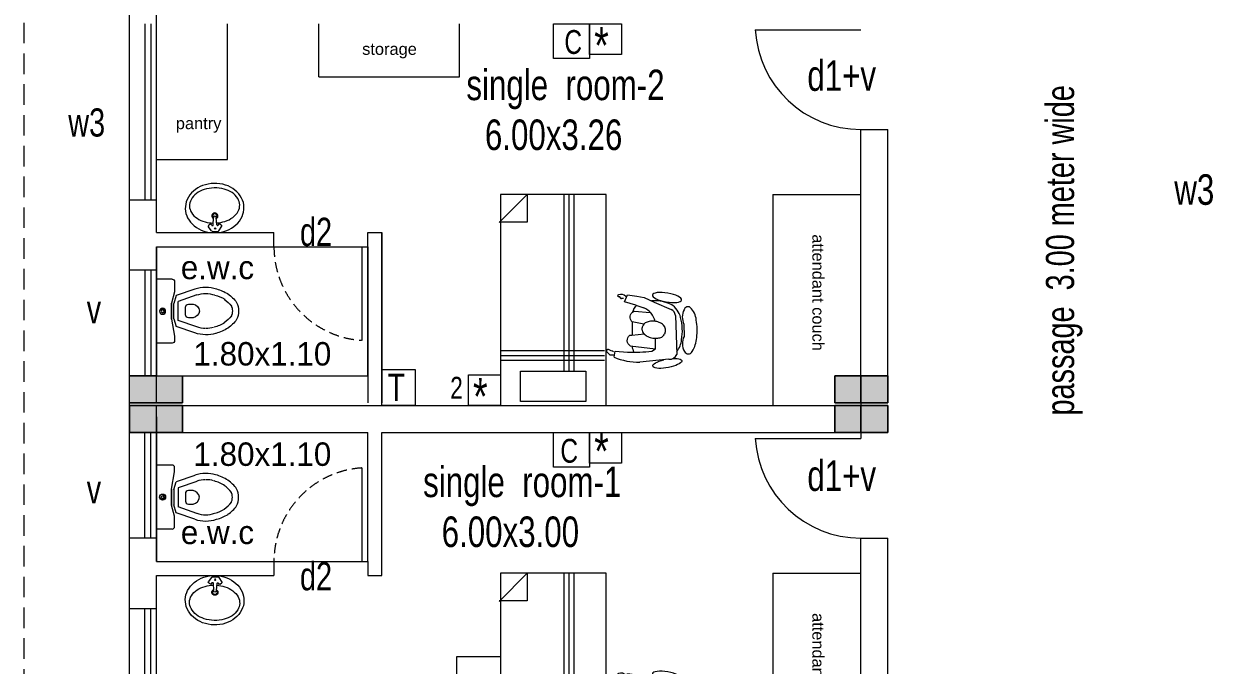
# Model space of a CAD drawing. Header units: metres. Extents: x 191982 to 427160, y -8904 to 80370.
# Drawn here: x 316810 to 327018, y 20274 to 25742 of the extents above; entities that cross this region are included whole.
import ezdxf

# ---------------------------------------------------------------- set-up
doc = ezdxf.new("R2010")
doc.units = ezdxf.units.M
doc.header["$LTSCALE"] = 700
doc.header["$MEASUREMENT"] = 0
doc.linetypes.add('DASHED2', pattern=[0.375, 0.25, -0.125])
doc.linetypes.add('HIDDEN2', pattern=[0.1875, 0.125, -0.0625])
doc.layers.get('0').update_dxf_attribs({"lineweight": 9})
for name, color, linetype, lineweight in [('COLUMN', 7, 'Continuous', 9), ('FURNITURE', 7, 'Continuous', 9), ('NEW PLANS', 7, 'Continuous', 9), ('PLAN', 7, 'Continuous', 9), ('TEXT', 7, 'Continuous', 9)]:
    doc.layers.add(name, color=color, linetype=linetype, lineweight=lineweight)
doc.styles.add('RVR', font='MOD20.TTF')
doc.styles.get("Standard").update_dxf_attribs({"font": 'swisscl.ttf'})

# ---------------------------------------------------------------- blocks, each defined once
blk = doc.blocks.new('EWC')
at = {"layer": 'COLUMN'}
blk.add_line((-0.273, 0), (0.273, 0), dxfattribs=at)
at = {"layer": 'PLAN'}
for p, q in [((-0.273, -0.132), (-0.273, 0)), ((0.273, -0.132), (0.273, 0)), ((-0.251, -0.153), (-0.164, -0.153)), ((-0.189, -0.325), (-0.134, -0.167)), ((-0.164, -0.153), (-0.068, -0.126)), ((-0.139, -0.343), (-0.083, -0.184)), ((-0.134, -0.167), (-0.065, -0.147)), ((0.079, -0.184), (-0.083, -0.184)), ((-0.068, -0.126), (0.068, -0.126)), ((0.068, -0.126), (-0.068, -0.126)), ((0.065, -0.147), (-0.065, -0.147)), ((0.065, -0.147), (0.129, -0.166)), ((0.068, -0.126), (0.214, -0.153)), ((0.134, -0.343), (0.079, -0.184)), ((0.185, -0.325), (0.129, -0.166)), ((0.214, -0.153), (0.251, -0.153)), ((-0.06, -0.272), (-0.06, -0.311)), ((0.03, -0.245), (-0.034, -0.245)), ((0.056, -0.311), (0.056, -0.272))]:
    blk.add_line(p, q, dxfattribs=at)
for radius in [0.026, 0.0118]:
    blk.add_circle((0, -0.051), radius, dxfattribs=at)
for centre, radius, start, end in [((-0.014, -0.049), 0.0036, 90.2071, 251.7929), ((-0.013, -0.057), 0.0036, 126.2071, 287.7929), ((0, -0.051), 0.0153, 184.4559, 193.5441), ((0, -0.051), 0.0153, 220.4559, 229.5441), ((-0.006, -0.064), 0.0036, 162.2071, 323.7929), ((0, -0.051), 0.0153, 256.4559, 265.5441), ((0.002, -0.065), 0.0036, 198.2071, 359.7929), ((0, -0.051), 0.0153, 292.4559, 301.5441), ((0.01, -0.061), 0.0036, 234.2071, 35.7929), ((0, -0.051), 0.0153, 328.4559, 337.5441), ((0.014, -0.053), 0.0036, 270.2071, 71.7929), ((-0.251, -0.132), 0.0216, 180, 270), ((0.251, -0.132), 0.0216, 270, 360), ((-0.034, -0.272), 0.0263, 90, 180), ((0.03, -0.272), 0.0263, 360, 90), ((0.083, -0.418), 0.288, 161.1646, 180), ((0.083, -0.418), 0.234, 161.1646, 180), ((0.005, -0.298), 0.067, 190.924, 265.0214), ((-0.011, -0.298), 0.0682, 279.0784, 348.785), ((0, -0.365), 0.000539, 260.7056, 283.4198), ((-0.087, -0.418), 0.234, 360, 18.8354), ((-0.087, -0.418), 0.288, 360, 18.8354), ((0.083, -0.418), 0.288, 180, 198.8354), ((0.083, -0.418), 0.234, 180, 198.8354), ((0.16, -0.418), 0.308, 194.9626, 211.7838), ((-0.181, -0.403), 0.33, 327.6462, 344.7553), ((-0.019, -0.432), 0.166, 341.1646, 3.7754), ((-0.181, -0.403), 0.384, 327.6462, 344.7553), ((-0.019, -0.432), 0.22, 341.1646, 3.7754), ((0.16, -0.418), 0.362, 194.9626, 211.7838), ((0.107, -0.432), 0.309, 214.6359, 233.9389), ((0.107, -0.432), 0.255, 214.6359, 233.9389), ((-0.111, -0.432), 0.255, 306.0611, 325.3641), ((-0.111, -0.432), 0.309, 306.0611, 325.3641), ((-0.002, -0.537), 0.162, 243.2988, 270), ((-0.002, -0.537), 0.109, 243.2988, 270), ((-0.002, -0.537), 0.109, 270, 296.7012), ((-0.002, -0.537), 0.162, 270, 296.7012)]:
    blk.add_arc(centre, radius, start, end, dxfattribs=at)
blk = doc.blocks.new('BASIN')
at = {"layer": 'PLAN'}
for p, q in [((-0.066, 0.016), (-0.128, 0.012)), ((-0.073, 0.04), (-0.062, 0.056)), ((-0.063, 0.027), (-0.072, 0.033)), ((-0.016, 0.031), (-0.055, 0.058)), ((-0.01, -0.019), (-0.01, 0.019)), ((-0.066, -0.016), (-0.128, -0.012)), ((-0.073, -0.04), (-0.062, -0.056)), ((-0.063, -0.027), (-0.072, -0.033)), ((-0.016, -0.031), (-0.055, -0.058))]:
    blk.add_line(p, q, dxfattribs=at)
blk.add_lwpolyline([(-0.21, -0.25, 0.114941), (-0.132, -0.232, 0.103853), (-0.062, -0.177, 0.091249), (-0.016, -0.098, 0.083978), (0, 0, 0.083978), (-0.016, 0.098, 0.091249), (-0.062, 0.177, 0.103853), (-0.132, 0.232, 0.114941), (-0.21, 0.25, 0.114941), (-0.289, 0.232, 0.103853), (-0.359, 0.177, 0.091249), (-0.404, 0.098, 0.083978), (-0.42, 0, 0.083978), (-0.404, -0.098, 0.091249), (-0.359, -0.177, 0.103853), (-0.289, -0.232, 0.114941)], format="xyb", close=True, dxfattribs=at)
for points in [[(-0.082, 0.015, 0.058321), (-0.094, 0.085, 0.08231), (-0.126, 0.152, 0.106842), (-0.177, 0.199, 0.134388), (-0.232, 0.214, 0.134388), (-0.286, 0.199, 0.106842), (-0.338, 0.152, 0.08231), (-0.37, 0.085, 0.070665), (-0.382, 0)], [(-0.382, 0, 0.070665), (-0.37, -0.085, 0.08231), (-0.338, -0.152, 0.106842), (-0.286, -0.199, 0.134388), (-0.232, -0.214, 0.134388), (-0.177, -0.199, 0.106842), (-0.126, -0.152, 0.08231), (-0.094, -0.085, 0.058296), (-0.082, -0.015)]]:
    blk.add_lwpolyline(points, format="xyb", dxfattribs=at)
for radius in [0.00569, 0.00369]:
    blk.add_circle((-0.035, 0), radius, dxfattribs=at)
for centre, radius, start, end in [((-0.142, 0), 0.0257, 30.8964, 331.2082), ((-0.142, 0), 0.0188, 42.6613, 320.6475), ((-0.128, 0), 0.0123, 89.7573, 270.2427), ((-0.069, 0.037), 0.005, 145.9627, 235.9627), ((-0.066, 0.022), 0.0059, 268.9223, 55.3976), ((-0.058, 0.053), 0.005, 55.9627, 145.9627), ((-0.025, 0.02), 0.0144, 358.4, 54.5147), ((-0.069, -0.037), 0.005, 123.9181, 214.0373), ((-0.066, -0.022), 0.0059, 304.6024, 91.0777), ((-0.058, -0.053), 0.005, 214.0373, 304.0009), ((-0.025, -0.02), 0.0144, 305.4853, 1.6)]:
    blk.add_arc(centre, radius, start, end, dxfattribs=at)
blk = doc.blocks.new('A$C68D14229')
for p, q in [((0.53, 0.15), (0.53, 72.15)), ((0.53, 72.15), (36.53, 72.15)), ((36.53, 72.15), (36.53, 0.15)), ((22.29, 60.4), (22.29, 0.15)), ((23.96, 60.4), (23.96, 0.15)), ((25.62, 60.4), (25.62, 0.15)), ((0.53, 56.71), (36, 56.69)), ((0.53, 55.02), (36, 55.02)), ((0.53, 53.36), (36, 53.36)), ((0.11, 9.73), (9.63, 0.15)), ((9.63, 9.58), (0.11, 9.58)), ((9.63, 0), (9.63, 9.58)), ((36.53, 0.15), (0.53, 0.15))]:
    blk.add_line(p, q)
blk.add_lwpolyline([(29.63, 70.7), (7.38, 70.7), (7.38, 60.4), (29.63, 60.4)], close=True)
blk = doc.blocks.new('CHAIR HUMAN')
at = {"layer": 'FURNITURE', "color": 8}
for p, q in [((-28.18, 22.59), (-29.99, 21.39)), ((-26.87, 22.25), (-28.18, 22.59)), ((-26.45, 23.08), (-26.56, 20.53)), ((-26.56, 20.53), (-21.37, 19.91)), ((-3.93, 19.47), (-15.58, 23.06)), ((-20.78, 17.15), (-10.32, 16.32)), ((-11.62, 17.49), (-10.32, 16.32)), ((-10.32, 16.32), (-11.13, 11.96)), ((-4.91, 0.99), (-1.09, 16.82)), ((-20.96, 12.75), (-21.91, 12.95)), ((-16.02, 11.22), (-20.96, 12.75)), ((-17.08, 7.25), (-22.07, 7.18)), ((-17.24, 9.83), (-17.46, 8.82)), ((-8.57, 6.25), (-7.89, 7.38)), ((-21.86, 0.1), (-26.79, -0.42)), ((-21.97, 2.68), (-15.4, 1.86)), ((-28.18, -1.64), (-27.4, -1.72)), ((-26.79, -0.42), (-26.2, -3.51)), ((-26.2, -3.51), (-26.2, -3.51)), ((-26.2, -3.51), (-26.2, -3.51)), ((-22.22, -3.67), (-19.05, -3.7)), ((-19.05, -3.7), (-14.6, -2.65)), ((-14.6, -2.65), (-7.15, -1.1))]:
    blk.add_line(p, q, dxfattribs=at)
at = {"layer": 'FURNITURE', "color": 253}
for p, q in [((-7.89, 7.38), (-7.74, 8.53)), ((-7.74, 8.53), (-7.84, 9.63))]:
    blk.add_line(p, q, dxfattribs=at)
at = {"layer": 'FURNITURE'}
blk.add_line((-22.25, 2.83), (-21.97, 2.68), dxfattribs=at)
for points in [[(-20.01, 17.09, -0.12585), (-18.76, 19.46, -0.12585)], [(-1.39, 15.6, -0.1466), (-0.38, 10.46, -0.10836), (-2.58, 1.41, -0.19652), (-7.57, -3.09, -0.140333), (-15.07, -3.08, -0.015809), (-15.85, -2.91, -0.015809)], [(-21.47, 0.14, -0.171126), (-22.7, 3.27)]]:
    blk.add_lwpolyline(points, format="xyb", dxfattribs=at)
blk.add_lwpolyline([(-0.68, 3.9), (0.35, 8.92, -0.246024), (1.78, 15, -0.627364), (4.93, 14.41, -0.121702), (5.63, 8.35, -0.072521), (3.99, 1.22, -0.181268), (0.53, -3.48, -0.504268), (-1.83, -2.01, -0.233344), (-0.68, 3.9, -0.38021)], format="xyb", close=True, dxfattribs=at)
blk.add_lwpolyline([(-22.03, 7.18), (-20.9, 12.74)], dxfattribs=at)
at = {"layer": 'FURNITURE', "color": 8}
for centre, start, end in [((-19.84, 14.64), 110.5954, 219.206), ((-20.6, 4.94), 123.3791, 231.9897)]:
    blk.add_arc(centre, 2.68, start, end, dxfattribs=at)
at = {"layer": 'FURNITURE', "color": 8, "extrusion": (0, 0, -1)}
for centre, major_axis, ratio, start_param, end_param in [((-29.52, 21.04), (0, -0.588), 1, -0.181994, 2.206091), ((-37.86, 66.35), (46.66, 0), 1, 1.337822, 1.388802), ((-21.07, 0.76), (24.86, -0.06), 0.919648, 4.491971, 4.932807), ((-27.59, -25.99), (47.8, -11.87), 0.939866, 4.610213, 4.814565), ((-4.47, 16.04), (3.47, 0), 1, 4.867739, 6.055789), ((-14.85, 8.96), (2.54, 0), 1, 3.491617, 4.236706), ((-13.09, 6.41), (0, -5.63), 1, 2.594814, 2.913029), ((-12.59, 4.24), (0, -7.86), 1, 2.913029, 3.182008), ((-12.59, 4.24), (7.86, 0), 1, 4.752804, 5.021783), ((-11.96, 6.18), (0, -5.82), 1, 3.450037, 3.73676), ((-10.5, 8.91), (0, -2.76), 1, 3.85574, 4.450397), ((-20.3, 8.59), (8.35, 0), 1, 0.429031, 1.337682), ((-14.56, 8.79), (0, -2.9), 1, 1.166218, 1.580842), ((-15.1, 8.15), (2.18, 0), 1, 2.108812, 2.908893), ((-12.91, 10.84), (0, -5.63), 1, 0.309394, 0.627609), ((-12.23, 12.96), (0, -7.86), 1, 0.040415, 0.309394), ((-12.23, 12.96), (0, -7.86), 1, -0.228563, 0.040415), ((-11.21, 9.18), (3.94, 0), 1, 0.836911, 1.376484), ((6.06, -246.49), (0, -248.16), 1, 3.028829, 3.042968), ((-7.75, 1.79), (2.95, 0), 1, 0.274705, 1.364745), ((-29.74, -2.48), (0.428, 0), 1, 3.842995, 5.296205), ((-28.34, -0.27), (2.87, 0), 1, 0.966213, 2.087194), ((-29.43, -1.43), (0, -0.689), 1, -1.1852, 0.10245), ((-28.47, -1.82), (0, -0.345), 1, 1.956393, 4.171446), ((-34.81, -265.82), (0, -262.45), 1, 3.174422, 3.189594)]:
    blk.add_ellipse(centre, major_axis=major_axis, ratio=ratio, start_param=start_param, end_param=end_param, dxfattribs=at)
at = {"layer": 'FURNITURE'}
blk.add_ellipse((-4.28, 21.29, -17.21), major_axis=(-5.69, 2.31), ratio=0.286876, start_param=2.025834, end_param=7.681694, dxfattribs=at)
at = {"layer": 'FURNITURE', "color": 253, "extrusion": (0, 0, -1)}
blk.add_ellipse((-29.46, -2.23), major_axis=(0.602, 0), ratio=1, start_param=2.087194, end_param=3.199031, dxfattribs=at)
at = {"layer": 'FURNITURE'}
blk.add_ellipse((-9.79, -5.6, -17.21), major_axis=(-6.15, 0.17), ratio=0.3, dxfattribs=at)

msp = doc.modelspace()

# ---------------------------------------------------------------- hatches: boundary and pattern name
at = {"layer": 'NEW PLANS'}
for points in [[(317709.904, 22741.692), (317709.904, 22511.692), (317939.904, 22511.692), (317939.904, 22741.692)], [(317709.904, 22741.692), (317709.904, 22511.692), (317939.904, 22511.692), (317939.904, 22741.692)], [(317709.904, 22741.692), (317709.904, 22511.692), (317939.904, 22511.692), (317939.904, 22741.692)], [(317709.904, 22741.692), (317709.904, 22511.692), (317939.904, 22511.692), (317939.904, 22741.692)], [(317939.904, 22741.692), (317939.904, 22511.692), (318159.904, 22511.692), (318159.904, 22741.692)], [(317939.904, 22741.692), (317939.904, 22511.692), (318159.904, 22511.692), (318159.904, 22741.692)], [(317939.904, 22741.692), (317939.904, 22511.692), (318159.904, 22511.692), (318159.904, 22741.692)], [(317939.904, 22741.692), (317939.904, 22511.692), (318159.904, 22511.692), (318159.904, 22741.692)], [(323719.904, 22741.692), (323719.904, 22511.692), (323939.904, 22511.692), (323939.904, 22741.692)], [(323949.904, 22741.692), (323949.904, 22511.692), (323719.904, 22511.692), (323719.904, 22741.692)], [(323949.904, 22741.692), (323949.904, 22511.692), (323719.904, 22511.692), (323719.904, 22741.692)], [(323719.904, 22741.692), (323719.904, 22511.692), (323939.904, 22511.692), (323939.904, 22741.692)], [(323719.904, 22741.692), (323719.904, 22511.692), (323939.904, 22511.692), (323939.904, 22741.692)], [(323949.904, 22741.692), (323949.904, 22511.692), (323719.904, 22511.692), (323719.904, 22741.692)], [(323949.904, 22741.692), (323949.904, 22511.692), (323719.904, 22511.692), (323719.904, 22741.692)], [(323719.904, 22741.692), (323719.904, 22511.692), (323939.904, 22511.692), (323939.904, 22741.692)], [(323939.904, 22741.692), (323939.904, 22511.692), (324169.904, 22511.692), (324169.904, 22741.692)], [(323939.904, 22741.692), (323939.904, 22511.692), (324169.904, 22511.692), (324169.904, 22741.692)], [(323939.904, 22741.692), (323939.904, 22511.692), (324169.904, 22511.692), (324169.904, 22741.692)], [(323939.904, 22741.692), (323939.904, 22511.692), (324169.904, 22511.692), (324169.904, 22741.692)], [(323949.904, 22741.692), (324169.904, 22741.692), (324169.904, 22511.692), (323949.904, 22511.692)], [(323949.904, 22741.692), (324169.904, 22741.692), (324169.904, 22511.692), (323949.904, 22511.692)], [(323949.904, 22741.692), (324169.904, 22741.692), (324169.904, 22511.692), (323949.904, 22511.692)], [(323949.904, 22741.692), (324169.904, 22741.692), (324169.904, 22511.692), (323949.904, 22511.692)], [(317709.904, 22486.692), (317709.904, 22256.692), (317939.904, 22256.692), (317939.904, 22486.692)], [(317709.904, 22486.692), (317709.904, 22256.692), (317939.904, 22256.692), (317939.904, 22486.692)], [(317709.904, 22486.692), (317709.904, 22256.692), (317939.904, 22256.692), (317939.904, 22486.692)], [(317939.904, 22256.692), (317939.904, 22486.692), (317709.904, 22486.692), (317709.904, 22256.692)], [(317709.904, 22486.692), (317709.904, 22256.692), (317939.904, 22256.692), (317939.904, 22486.692)], [(317939.904, 22256.692), (317939.904, 22486.692), (317709.904, 22486.692), (317709.904, 22256.692)], [(317709.904, 22486.692), (317709.904, 22256.692), (317939.904, 22256.692), (317939.904, 22486.692)], [(317709.904, 22486.692), (317709.904, 22256.692), (317939.904, 22256.692), (317939.904, 22486.692)], [(317709.904, 22486.692), (317709.904, 22256.692), (317939.904, 22256.692), (317939.904, 22486.692)], [(317939.904, 22486.692), (317939.904, 22256.692), (318159.904, 22256.692), (318159.904, 22486.692)], [(317939.904, 22486.692), (317939.904, 22256.692), (318159.904, 22256.692), (318159.904, 22486.692)], [(317939.904, 22486.692), (317939.904, 22256.692), (318159.904, 22256.692), (318159.904, 22486.692)], [(317939.904, 22486.692), (318159.904, 22486.692), (318159.904, 22256.692), (317939.904, 22256.692)], [(317939.904, 22486.692), (317939.904, 22256.692), (318159.904, 22256.692), (318159.904, 22486.692)], [(317939.904, 22486.692), (318159.904, 22486.692), (318159.904, 22256.692), (317939.904, 22256.692)], [(317939.904, 22486.692), (317939.904, 22256.692), (318159.904, 22256.692), (318159.904, 22486.692)], [(317939.904, 22486.692), (317939.904, 22256.692), (318159.904, 22256.692), (318159.904, 22486.692)], [(317939.904, 22486.692), (317939.904, 22256.692), (318159.904, 22256.692), (318159.904, 22486.692)], [(323719.904, 22486.692), (323719.904, 22256.692), (323939.904, 22256.692), (323939.904, 22486.692)], [(323949.904, 22486.692), (323949.904, 22256.692), (323719.904, 22256.692), (323719.904, 22486.692)], [(323949.904, 22486.692), (323949.904, 22256.692), (323719.904, 22256.692), (323719.904, 22486.692)], [(323719.904, 22486.692), (323719.904, 22256.692), (323939.904, 22256.692), (323939.904, 22486.692)], [(323939.904, 22486.692), (323939.904, 22256.692), (324169.904, 22256.692), (324169.904, 22486.692)], [(323939.904, 22486.692), (323939.904, 22256.692), (324169.904, 22256.692), (324169.904, 22486.692)], [(323949.904, 22486.692), (324169.904, 22486.692), (324169.904, 22256.692), (323949.904, 22256.692)], [(323949.904, 22486.692), (324169.904, 22486.692), (324169.904, 22256.692), (323949.904, 22256.692)]]:
    msp.add_hatch(color=256, dxfattribs=at).paths.add_polyline_path(points)

# ---------------------------------------------------------------- linework, layer by layer
for points in [[(321322.67, 25741.692), (321629.578, 25741.692), (321629.578, 25447.232), (321322.67, 25447.232)], [(321629.578, 25741.692), (321902.385, 25741.692), (321902.385, 25479.95), (321629.578, 25479.95)], [(319859.904, 22793.701), (320142.443, 22793.701), (320142.443, 22486.692), (319859.904, 22486.692)], [(320597.096, 22748.435), (320869.904, 22748.435), (320869.904, 22486.692), (320597.096, 22486.692)], [(321322.67, 22256.692), (321629.578, 22256.692), (321629.578, 21962.232), (321322.67, 21962.232)], [(321629.578, 22256.692), (321902.385, 22256.692), (321902.385, 21994.95), (321629.578, 21994.95)], [(320498.351, 20345.71), (320869.904, 20345.71), (320869.904, 19953.457), (320498.351, 19953.457)]]:
    msp.add_lwpolyline(points, close=True)
at = {"layer": 'FURNITURE'}
for p, q in [((318544.904, 24585.043), (318544.904, 25741.692)), ((319321.888, 25291.692), (319321.888, 25741.692)), ((320521.888, 25291.692), (320521.888, 25741.692)), ((319321.888, 25291.692), (320521.888, 25291.692)), ((317939.904, 24585.043), (318544.904, 24585.043)), ((323189.904, 24286.692), (323939.904, 24286.692)), ((323189.904, 24286.692), (323189.904, 22486.692)), ((323189.904, 21056.692), (323939.904, 21056.692)), ((323189.904, 21056.692), (323189.904, 19256.692))]:
    msp.add_line(p, q, dxfattribs=at)
at = {"layer": 'NEW PLANS'}
for p, q in [((317709.904, 22511.692), (317709.904, 54811.692)), ((317709.904, 22741.692), (317709.904, 54811.692)), ((317939.904, 23961.692), (317939.904, 27751.692)), ((317939.904, 23961.692), (317939.904, 27751.692)), ((317839.904, 25741.692), (317839.904, 24241.692)), ((317889.904, 25741.692), (317889.904, 24241.692)), ((323041.294, 25691.692), (323939.904, 25691.692)), ((323939.904, 22511.692), (323939.904, 24841.692)), ((323939.904, 22511.692), (323939.904, 24841.692)), ((323939.904, 24841.692), (324169.904, 24841.692)), ((324169.904, 22511.692), (324169.904, 24841.692)), ((324169.904, 22511.692), (324169.904, 24841.692)), ((317939.904, 24181.692), (317939.904, 24301.692)), ((317709.904, 24241.692), (317939.904, 24241.692)), ((317709.904, 24241.692), (317939.904, 24241.692)), ((317709.904, 24241.692), (317939.904, 24241.692)), ((317709.904, 24241.692), (317939.904, 24241.692)), ((317939.904, 23961.692), (317939.904, 24181.692)), ((317939.904, 23961.692), (318939.904, 23961.692)), ((317939.904, 23961.692), (318939.904, 23961.692)), ((317939.904, 23961.692), (318939.904, 23961.692)), ((317939.904, 23961.692), (318939.904, 23961.692)), ((317939.904, 23961.692), (318939.904, 23961.692)), ((317939.904, 23961.692), (318939.904, 23961.692)), ((318939.904, 23841.692), (318939.904, 23961.692)), ((318939.904, 23841.692), (318939.904, 23961.692)), ((318939.904, 23841.692), (318939.904, 23961.692)), ((318939.904, 23841.692), (318939.904, 23961.692)), ((319739.904, 23961.692), (319859.904, 23961.692)), ((319739.904, 23961.692), (319859.904, 23961.692)), ((319739.904, 23841.692), (319739.904, 23961.692)), ((319739.904, 23961.692), (319859.904, 23961.692)), ((319739.904, 23961.692), (319859.904, 23961.692)), ((319739.904, 23841.692), (319739.904, 23961.692)), ((319739.904, 23841.692), (319739.904, 23961.692)), ((319739.904, 23841.692), (319739.904, 23961.692)), ((319859.904, 22741.692), (319859.904, 23961.692)), ((319859.904, 23961.692), (319859.904, 22511.692)), ((319859.904, 22741.692), (319859.904, 23961.692)), ((319859.904, 23961.692), (319859.904, 22741.692)), ((317939.904, 22511.692), (317939.904, 23841.692)), ((317939.904, 22741.692), (317939.904, 23841.692)), ((317939.904, 22741.692), (317939.904, 23841.692)), ((317939.904, 22741.692), (317939.904, 23841.692)), ((317939.904, 23841.692), (318939.904, 23841.692)), ((317939.904, 23841.692), (318939.904, 23841.692)), ((317939.904, 23841.692), (318939.904, 23841.692)), ((317939.904, 23841.692), (318939.904, 23841.692)), ((317939.904, 23841.692), (318939.904, 23841.692)), ((317939.904, 23841.692), (317939.904, 22836.961)), ((317939.904, 23841.692), (317939.904, 22741.692)), ((317939.904, 22836.961), (317939.904, 23841.692)), ((317939.904, 23841.692), (318939.904, 23841.692)), ((318939.904, 23841.692), (319689.904, 23841.692)), ((318939.904, 23841.692), (319689.904, 23841.692)), ((319689.904, 23841.692), (319689.904, 23043.256)), ((319689.904, 23841.692), (319739.904, 23841.692)), ((319689.904, 23841.692), (319689.904, 23043.256)), ((319689.904, 23841.692), (319739.904, 23841.692)), ((319739.904, 22741.692), (319739.904, 23841.692)), ((319739.904, 23841.692), (319739.904, 22511.692)), ((319739.904, 22741.692), (319739.904, 23841.692)), ((319739.904, 23841.692), (319739.904, 22741.692)), ((319739.904, 23841.692), (319739.904, 22741.692)), ((319739.904, 23841.692), (319739.904, 22741.692)), ((317939.904, 23641.692), (317709.904, 23641.692)), ((317839.904, 23641.692), (317839.904, 22741.692)), ((317889.904, 23641.692), (317889.904, 22741.692)), ((317709.904, 22741.692), (318159.904, 22741.692)), ((317709.904, 22511.692), (317709.904, 22741.692)), ((317709.904, 22741.692), (318159.904, 22741.692)), ((317709.904, 22741.692), (318159.904, 22741.692)), ((317709.904, 22741.692), (318159.904, 22741.692)), ((317709.904, 22741.692), (318159.904, 22741.692)), ((317709.904, 22741.692), (318159.904, 22741.692)), ((317709.904, 22741.692), (318159.904, 22741.692)), ((317709.904, 22741.692), (318159.904, 22741.692)), ((317709.904, 22741.692), (318159.904, 22741.692)), ((317709.904, 22741.692), (319739.904, 22741.692)), ((317709.904, 22741.692), (319739.904, 22741.692)), ((317709.904, 22741.692), (319739.904, 22741.692)), ((317709.904, 22741.692), (319739.904, 22741.692)), ((317709.904, 22741.692), (319739.904, 22741.692)), ((317709.904, 22741.692), (319739.904, 22741.692)), ((317709.904, 22741.692), (318159.904, 22741.692)), ((317709.904, 22741.692), (318159.904, 22741.692)), ((317709.904, 22741.692), (318159.904, 22741.692)), ((317709.904, 22741.692), (318159.904, 22741.692)), ((317939.904, 22741.692), (317709.904, 22741.692)), ((317709.904, 22741.692), (318159.904, 22741.692)), ((317709.904, 22741.692), (318159.904, 22741.692)), ((317709.904, 22741.692), (318159.904, 22741.692)), ((317709.904, 22741.692), (318159.904, 22741.692)), ((317939.904, 22741.692), (317709.904, 22741.692)), ((317709.904, 22741.692), (318159.904, 22741.692)), ((317709.904, 22741.692), (318159.904, 22741.692)), ((317709.904, 22741.692), (318159.904, 22741.692)), ((317709.904, 22741.692), (318159.904, 22741.692)), ((317709.904, 22741.692), (318035.173, 22741.692)), ((317709.904, 22741.692), (318159.904, 22741.692)), ((317709.904, 22741.692), (318159.904, 22741.692)), ((317709.904, 22741.692), (318159.904, 22741.692)), ((317709.904, 22741.692), (318159.904, 22741.692)), ((317709.904, 22741.692), (318159.904, 22741.692)), ((317709.904, 22741.692), (319739.904, 22741.692)), ((317709.904, 22741.692), (319739.904, 22741.692)), ((317709.904, 22741.692), (319739.904, 22741.692)), ((317709.904, 22741.692), (319739.904, 22741.692)), ((317709.904, 22741.692), (319739.904, 22741.692)), ((317709.904, 22741.692), (319739.904, 22741.692)), ((317709.904, 22741.692), (318159.904, 22741.692)), ((317709.904, 22741.692), (318159.904, 22741.692)), ((317709.904, 22741.692), (318159.904, 22741.692)), ((317709.904, 22741.692), (318159.904, 22741.692)), ((317709.904, 22741.692), (318159.904, 22741.692)), ((317709.904, 22741.692), (319739.904, 22741.692)), ((317709.904, 22741.692), (319739.904, 22741.692)), ((317709.904, 22741.692), (319739.904, 22741.692)), ((317709.904, 22741.692), (318159.904, 22741.692)), ((317709.904, 22741.692), (318159.904, 22741.692)), ((317709.904, 22741.692), (318159.904, 22741.692)), ((317709.904, 22741.692), (318159.904, 22741.692)), ((317709.904, 22741.692), (318159.904, 22741.692)), ((317709.904, 22741.692), (319739.904, 22741.692)), ((317709.904, 22741.692), (319739.904, 22741.692)), ((317709.904, 22741.692), (319739.904, 22741.692)), ((317939.904, 22511.692), (317939.904, 22741.692)), ((318159.904, 22511.692), (318159.904, 22741.692)), ((318159.904, 22511.692), (318159.904, 22741.692)), ((318159.904, 22511.692), (318159.904, 22741.692)), ((318159.904, 22511.692), (318159.904, 22741.692)), ((318159.904, 22741.692), (319739.904, 22741.692)), ((318159.904, 22741.692), (319739.904, 22741.692)), ((318159.904, 22741.692), (319739.904, 22741.692)), ((318159.904, 22741.692), (319739.904, 22741.692)), ((318159.904, 22741.692), (319739.904, 22741.692)), ((323719.904, 22741.692), (324169.904, 22741.692)), ((323719.904, 22741.692), (324169.904, 22741.692)), ((323719.904, 22511.692), (323719.904, 22741.692)), ((323719.904, 22511.692), (323719.904, 22741.692)), ((323719.904, 22741.692), (324169.904, 22741.692)), ((323719.904, 22741.692), (324169.904, 22741.692)), ((323719.904, 22511.692), (323719.904, 22741.692)), ((323719.904, 22511.692), (323719.904, 22741.692)), ((323939.904, 22511.692), (323939.904, 22741.692)), ((323939.904, 22511.692), (323939.904, 22741.692)), ((323939.904, 22741.692), (323939.904, 22461.692)), ((323939.904, 22741.692), (323939.904, 22461.692)), ((324169.904, 22511.692), (324169.904, 22741.692)), ((324169.904, 22511.692), (324169.904, 22741.692)), ((324169.904, 22511.692), (324169.904, 22741.692)), ((324169.904, 22511.692), (324169.904, 22741.692)), ((324169.904, 22511.692), (324169.904, 22741.692)), ((324169.904, 22511.692), (324169.904, 22741.692)), ((324169.904, 22511.692), (324169.904, 22741.692)), ((324169.904, 22511.692), (324169.904, 22741.692)), ((317709.904, 22511.692), (318159.904, 22511.692)), ((317709.904, 22511.692), (318159.904, 22511.692)), ((317709.904, 22511.692), (318159.904, 22511.692)), ((317709.904, 22511.692), (318159.904, 22511.692)), ((317709.904, 22486.692), (318159.904, 22486.692)), ((317709.904, 22256.692), (317709.904, 22486.692)), ((317709.904, 19256.692), (317709.904, 22486.692)), ((317709.904, 22486.692), (318159.904, 22486.692)), ((317709.904, 22486.692), (319739.904, 22486.692)), ((317709.904, 22486.692), (319739.904, 22486.692)), ((317709.904, 22486.692), (319739.904, 22486.692)), ((317709.904, 22486.692), (319739.904, 22486.692)), ((317709.904, 22486.692), (319739.904, 22486.692)), ((317709.904, 22486.692), (319739.904, 22486.692)), ((317709.904, 22486.692), (324169.904, 22486.692)), ((317709.904, 22486.692), (318159.904, 22486.692)), ((317709.904, 22486.692), (318159.904, 22486.692)), ((317709.904, 22486.692), (318159.904, 22486.692)), ((317709.904, 22486.692), (318159.904, 22486.692)), ((317939.904, 22486.692), (317709.904, 22486.692)), ((317709.904, 22486.692), (318159.904, 22486.692)), ((317709.904, 22486.692), (318159.904, 22486.692)), ((317709.904, 22486.692), (318159.904, 22486.692)), ((317709.904, 22486.692), (318159.904, 22486.692)), ((317939.904, 22486.692), (317709.904, 22486.692)), ((317709.904, 22486.692), (318159.904, 22486.692)), ((317709.904, 22486.692), (318159.904, 22486.692)), ((317709.904, 22486.692), (318159.904, 22486.692)), ((317709.904, 22486.692), (318159.904, 22486.692)), ((317709.904, 22486.692), (318035.173, 22486.692)), ((317709.904, 22486.692), (318159.904, 22486.692)), ((317709.904, 22486.692), (318159.904, 22486.692)), ((317709.904, 22486.692), (318159.904, 22486.692)), ((317709.904, 22486.692), (318159.904, 22486.692)), ((317709.904, 22486.692), (318159.904, 22486.692)), ((317709.904, 22486.692), (319739.904, 22486.692)), ((317709.904, 22486.692), (319739.904, 22486.692)), ((317709.904, 22486.692), (319739.904, 22486.692)), ((317709.904, 22486.692), (319739.904, 22486.692)), ((317709.904, 22486.692), (319739.904, 22486.692)), ((317709.904, 22486.692), (319739.904, 22486.692)), ((317939.904, 22256.692), (317939.904, 22486.692)), ((317939.904, 21156.692), (317939.904, 22486.692)), ((317939.904, 21156.692), (317939.904, 22486.692)), ((317939.904, 21156.692), (317939.904, 22486.692)), ((318159.904, 22256.692), (318159.904, 22486.692)), ((318159.904, 22256.692), (318159.904, 22486.692)), ((318159.904, 22256.692), (318159.904, 22486.692)), ((318159.904, 22486.692), (318159.904, 22256.692)), ((318159.904, 22256.692), (318159.904, 22486.692)), ((318159.904, 22486.692), (318159.904, 22256.692)), ((318159.904, 22256.692), (318159.904, 22486.692)), ((318159.904, 22256.692), (318159.904, 22486.692)), ((318159.904, 22256.692), (318159.904, 22486.692)), ((319859.904, 22486.692), (324169.904, 22486.692)), ((319859.904, 22486.692), (324169.904, 22486.692)), ((319859.904, 22486.692), (324169.904, 22486.692)), ((323719.904, 22511.692), (324169.904, 22511.692)), ((323719.904, 22511.692), (324169.904, 22511.692)), ((323719.904, 22486.692), (324169.904, 22486.692)), ((323719.904, 22486.692), (324169.904, 22486.692)), ((323719.904, 22256.692), (323719.904, 22486.692)), ((323719.904, 22256.692), (323719.904, 22486.692)), ((323939.904, 22256.692), (323939.904, 22486.692)), ((323939.904, 22256.692), (323939.904, 22486.692)), ((323939.904, 22486.692), (323939.904, 22206.692)), ((324169.904, 22256.692), (324169.904, 22486.692)), ((324169.904, 22256.692), (324169.904, 22486.692)), ((324169.904, 22256.692), (324169.904, 22486.692)), ((324169.904, 22256.692), (324169.904, 22486.692)), ((324169.904, 22256.692), (324169.904, 22486.692)), ((317939.904, 22391.423), (317939.904, 21156.692)), ((317709.904, 22256.692), (318159.904, 22256.692)), ((317709.904, 22256.692), (318159.904, 22256.692)), ((317709.904, 22256.692), (319739.904, 22256.692)), ((317709.904, 22256.692), (319739.904, 22256.692)), ((317709.904, 22256.692), (319739.904, 22256.692)), ((317709.904, 22256.692), (318159.904, 22256.692)), ((317709.904, 22256.692), (318159.904, 22256.692)), ((317709.904, 22256.692), (318159.904, 22256.692)), ((317709.904, 22256.692), (318159.904, 22256.692)), ((317709.904, 22256.692), (318159.904, 22256.692)), ((317709.904, 22256.692), (319739.904, 22256.692)), ((317709.904, 22256.692), (319739.904, 22256.692)), ((317709.904, 22256.692), (319739.904, 22256.692)), ((317839.904, 21356.692), (317839.904, 22256.692)), ((317889.904, 21356.692), (317889.904, 22256.692)), ((317939.904, 21156.692), (317939.904, 22256.692)), ((318159.904, 22256.692), (319739.904, 22256.692)), ((318159.904, 22256.692), (319739.904, 22256.692)), ((318159.904, 22256.692), (319739.904, 22256.692)), ((318159.904, 22256.692), (319739.904, 22256.692)), ((318159.904, 22256.692), (319739.904, 22256.692)), ((319739.904, 21156.692), (319739.904, 22256.692)), ((319739.904, 21156.692), (319739.904, 22256.692)), ((319859.904, 22256.692), (324169.904, 22256.692)), ((319859.904, 22256.692), (324169.904, 22256.692)), ((319859.904, 21036.692), (319859.904, 22256.692)), ((319859.904, 22256.692), (324169.904, 22256.692)), ((319859.904, 21036.692), (319859.904, 22256.692)), ((323719.904, 22256.692), (324169.904, 22256.692)), ((323719.904, 22256.692), (324169.904, 22256.692)), ((317939.904, 21156.692), (317939.904, 22161.423)), ((317939.904, 22161.423), (317939.904, 21156.692)), ((323041.294, 22206.692), (323939.904, 22206.692)), ((319689.904, 21955.128), (319689.904, 21156.692)), ((317939.904, 21356.692), (317709.904, 21356.692)), ((323939.904, 19026.692), (323939.904, 21356.692)), ((323939.904, 19026.692), (323939.904, 21356.692)), ((323939.904, 21356.692), (324169.904, 21356.692)), ((324169.904, 19026.692), (324169.904, 21356.692)), ((324169.904, 19026.692), (324169.904, 21356.692)), ((317939.904, 21156.692), (318939.904, 21156.692)), ((317939.904, 21156.692), (318939.904, 21156.692)), ((318939.904, 21156.692), (318939.904, 21036.692)), ((318939.904, 21156.692), (318939.904, 21036.692)), ((318939.904, 21156.692), (319689.904, 21156.692)), ((318939.904, 21156.692), (319689.904, 21156.692)), ((319689.904, 21156.692), (319739.904, 21156.692)), ((319689.904, 21156.692), (319739.904, 21156.692)), ((319739.904, 21156.692), (319739.904, 21036.692)), ((319739.904, 21156.692), (319739.904, 21036.692)), ((317939.904, 19256.692), (317939.904, 21036.692)), ((317939.904, 21036.692), (318939.904, 21036.692)), ((317939.904, 21036.692), (318939.904, 21036.692)), ((319739.904, 21036.692), (319859.904, 21036.692)), ((319739.904, 21036.692), (319859.904, 21036.692)), ((317709.904, 20756.692), (317939.904, 20756.692)), ((317709.904, 20756.692), (317939.904, 20756.692)), ((317839.904, 19256.692), (317839.904, 20756.692)), ((317889.904, 19256.692), (317889.904, 20756.692))]:
    msp.add_line(p, q, dxfattribs=at)
for points in [[(317709.904, 22511.692), (317709.904, 22741.692), (318159.904, 22741.692), (318159.904, 22511.692)], [(317709.904, 22511.692), (317709.904, 22741.692), (318159.904, 22741.692), (318159.904, 22511.692)], [(317709.904, 22511.692), (317709.904, 22741.692), (318159.904, 22741.692), (318159.904, 22511.692)], [(317709.904, 22511.692), (317709.904, 22741.692), (318159.904, 22741.692), (318159.904, 22511.692)], [(324169.904, 22511.692), (324169.904, 22741.692), (323719.904, 22741.692), (323719.904, 22511.692)], [(323719.904, 22511.692), (323719.904, 22741.692), (324169.904, 22741.692), (324169.904, 22511.692)], [(323719.904, 22511.692), (323719.904, 22741.692), (324169.904, 22741.692), (324169.904, 22511.692)], [(324169.904, 22511.692), (324169.904, 22741.692), (323719.904, 22741.692), (323719.904, 22511.692)], [(324169.904, 22511.692), (324169.904, 22741.692), (323719.904, 22741.692), (323719.904, 22511.692)], [(323719.904, 22511.692), (323719.904, 22741.692), (324169.904, 22741.692), (324169.904, 22511.692)], [(323719.904, 22511.692), (323719.904, 22741.692), (324169.904, 22741.692), (324169.904, 22511.692)], [(324169.904, 22511.692), (324169.904, 22741.692), (323719.904, 22741.692), (323719.904, 22511.692)], [(317709.904, 22256.692), (317709.904, 22486.692), (318159.904, 22486.692), (318159.904, 22256.692)], [(317709.904, 22256.692), (317709.904, 22486.692), (318159.904, 22486.692), (318159.904, 22256.692)], [(317709.904, 22256.692), (317709.904, 22486.692), (318159.904, 22486.692), (318159.904, 22256.692)], [(317709.904, 22486.692), (317709.904, 22256.692), (318159.904, 22256.692), (318159.904, 22486.692)], [(317709.904, 22256.692), (317709.904, 22486.692), (318159.904, 22486.692), (318159.904, 22256.692)], [(317709.904, 22486.692), (317709.904, 22256.692), (318159.904, 22256.692), (318159.904, 22486.692)], [(317709.904, 22256.692), (317709.904, 22486.692), (318159.904, 22486.692), (318159.904, 22256.692)], [(317709.904, 22256.692), (317709.904, 22486.692), (318159.904, 22486.692), (318159.904, 22256.692)], [(317709.904, 22256.692), (317709.904, 22486.692), (318159.904, 22486.692), (318159.904, 22256.692)], [(324169.904, 22256.692), (324169.904, 22486.692), (323719.904, 22486.692), (323719.904, 22256.692)], [(323719.904, 22256.692), (323719.904, 22486.692), (324169.904, 22486.692), (324169.904, 22256.692)], [(323719.904, 22256.692), (323719.904, 22486.692), (324169.904, 22486.692), (324169.904, 22256.692)], [(324169.904, 22256.692), (324169.904, 22486.692), (323719.904, 22486.692), (323719.904, 22256.692)]]:
    msp.add_lwpolyline(points, close=True, dxfattribs=at)
for centre in [(323939.904, 25741.692), (323939.904, 22256.692)]:
    msp.add_arc(centre, 900, 183.1847385, 270, dxfattribs=at)
at = {"layer": 'NEW PLANS', "linetype": 'HIDDEN2'}
for centre, start, end in [((319739.904, 23841.692), 180, 266.4166783), ((319739.904, 23841.692), 180, 266.4166783), ((319739.904, 21156.692), 93.5833217, 180)]:
    msp.add_arc(centre, 800, start, end, dxfattribs=at)
at = {"layer": 'PLAN', "linetype": 'DASHED2'}
msp.add_lwpolyline([(363369.904, 15653.9), (363369.904, 55414.485), (359842.696, 58941.692), (357139.904, 58941.692), (357139.904, 62171.692), (353909.904, 62171.692), (353909.904, 64874.485), (350382.696, 68401.692), (330027.111, 68401.692), (326269.904, 64644.485), (326269.904, 62171.692), (323039.904, 62171.692), (323039.904, 58941.692), (320337.111, 58941.692), (316809.904, 55414.485), (316809.904, 15653.9)], dxfattribs=at)
at = {"layer": 'PLAN'}
msp.add_lwpolyline([(317709.904, 16026.692), (317709.904, 55041.692), (320709.904, 58041.692), (323939.904, 58041.692), (323939.904, 61271.692), (327169.904, 61271.692), (327169.904, 64271.692), (330399.904, 67501.692), (350009.904, 67501.692), (353009.904, 64501.692), (353009.904, 61271.692), (356239.904, 61271.692), (356239.904, 58041.692), (359469.904, 58041.692), (362469.904, 55041.692), (362469.904, 16026.692), (359239.904, 12796.692), (356239.904, 12796.692), (356239.904, 9566.692), (353009.904, 9566.692), (353009.904, 7416.692)], dxfattribs=at)

# ---------------------------------------------------------------- block references
at = {"layer": 'FURNITURE', "xscale": -25.000000000091, "yscale": 25.000000000091, "zscale": 25, "rotation": 180}
for p in [(320856.704, 24290.565), (320856.704, 21060.565)]:
    msp.add_blockref('A$C68D14229', p, dxfattribs=at)
at = {"layer": 'NEW PLANS', "yscale": 1000, "zscale": 1000}
for name, p, xscale, rotation in [('BASIN', (318439.904, 23961.692), 1000, 271.4410473143647), ('EWC', (317939.904, 23291.692), -1000, 90), ('EWC', (317939.904, 21706.692), 1000, 90), ('BASIN', (318439.904, 21036.692), -1000, 268.5589526856353)]:
    msp.add_blockref(name, p, dxfattribs=dict(at, xscale=xscale, rotation=rotation))
at = {"layer": 'TEXT', "xscale": -20.4787565615608, "yscale": 20.478756558191, "zscale": 20.4787565586375, "rotation": 168.6325072443158}
for p in [(322462.627, 23256.458), (322462.627, 20026.458)]:
    msp.add_blockref('CHAIR HUMAN', p, dxfattribs=at)

# ---------------------------------------------------------------- texts
at = {"attachment_point": 1}
for s, insert, char_height, width in [('C', (321414.442, 25689.198), 203.161, 111.59736), ('*', (321668.248, 25714.472), 312.5, 171.65759), ('T', (319908.578, 22759.851), 234.375, 128.74319), ('2', (320441.68, 22732.103), 187.5, 102.99455), ('*', (320635.767, 22721.215), 312.5, 171.65759), ('*', (321668.248, 22254.472), 312.5, 171.65759), ('C', (321380.453, 22202.811), 203.161, 111.59736)]:
    msp.add_mtext(s, dxfattribs=dict(at, insert=insert, char_height=char_height, width=width))
at = {"layer": 'NEW PLANS'}
for s, height, p in [('d1+v', 260, (323484.593, 25171.366)), ('single  room-2', 260, (320579.324, 25091.993)), ('w3', 240, (317187.056, 24781.417)), ('6.00x3.26', 260, (320737.3, 24666.492)), ('w3', 260, (326611.127, 24199.414)), ('d2', 240, (319161.545, 23848.443)), ('v', 240, (317344.406, 23189.37)), ('v', 240, (317344.406, 23189.37)), ('single  room-1', 260, (320210.973, 21706.326)), ('d1+v', 260, (323484.593, 21759.191)), ('v', 240, (317344.406, 21653.866)), ('6.00x3.00', 260, (320368.949, 21280.825)), ('d2', 240, (319161.545, 20911.716))]:
    msp.add_text(s, height=height, dxfattribs=at).set_placement(p)
msp.add_text('passage  3.00 meter wide', height=240, rotation=90, dxfattribs=at).set_placement((325757.218, 22402.203))
at = {"layer": 'NEW PLANS', "style": 'RVR'}
for s, p in [('e.w.c', (318146.241, 23564.815)), ('1.80x1.10', (318253.816, 22828.483)), ('1.80x1.10', (318253.816, 21972.658)), ('e.w.c', (318146.241, 21305.545))]:
    msp.add_text(s, height=200, dxfattribs=at).set_placement(p)
at = {"layer": 'TEXT', "char_height": 100, "width": 2917.46724, "attachment_point": 8}
for s, insert in [('{\\fArial|b0|i0|c0|p34;storage}', (319924.428, 25447.975)), ('{\\fArial|b0|i0|c0|p34;pantry}', (318297.9, 24814.156))]:
    msp.add_mtext(s, dxfattribs=dict(at, insert=insert))
at = {"layer": 'TEXT', "char_height": 100, "width": 2917.46724, "attachment_point": 2, "rotation": 270}
for insert in [(323627.298, 23450.412), (323627.298, 20220.412)]:
    msp.add_mtext('{\\fArial|b0|i0|c0|p34;attendant couch}', dxfattribs=dict(at, insert=insert))

doc.saveas('drawing.dxf')
